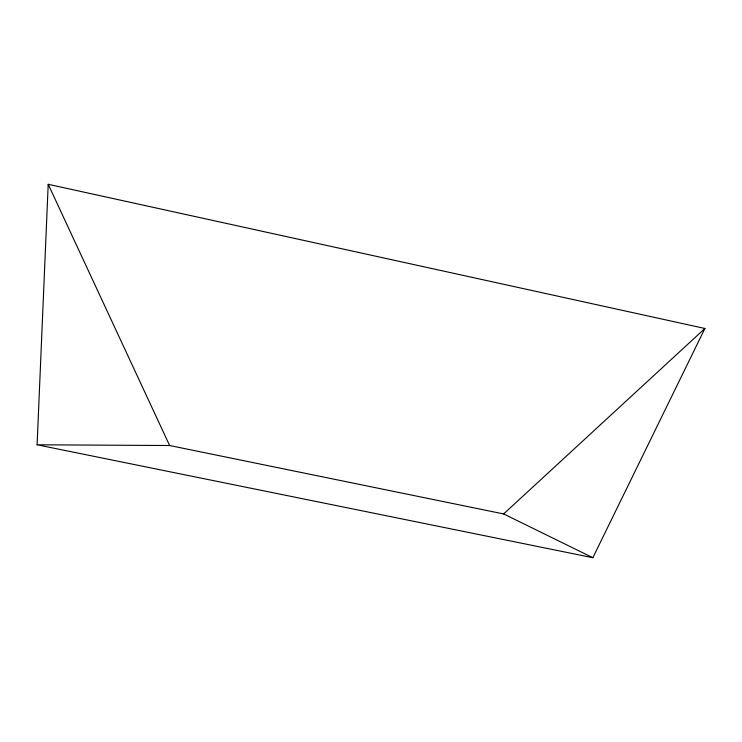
<?xml version="1.0" encoding="UTF-8"?>
<svg xmlns="http://www.w3.org/2000/svg" width="742" height="742" viewBox="0 0 742 742"><rect width="100%" height="100%" fill="white"/><g stroke="black" fill="none" stroke-linecap="round" stroke-linejoin="round"><path stroke-width="1.11" d="M37.1 444.792L48.202 184.294L704.9 328.474L592.849 557.706L37.1 444.792L169.63 445.525L503.632 513.937L592.849 557.706M503.632 513.937L704.9 328.474M48.202 184.294L169.63 445.525"/></g></svg>
